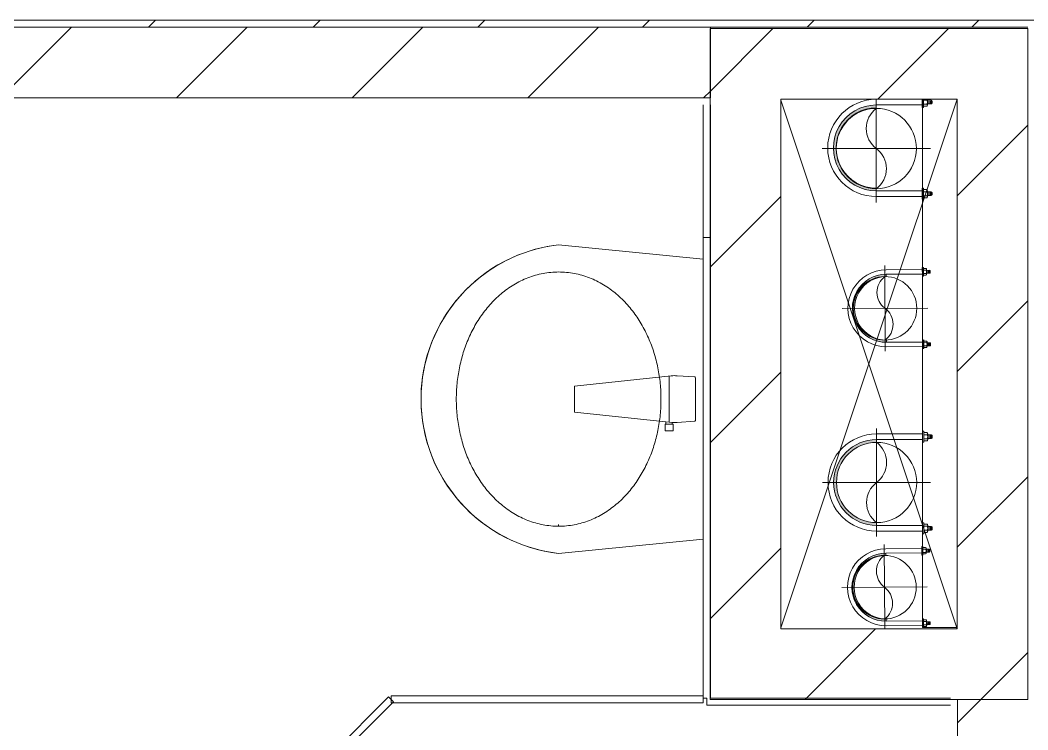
# Model space of a CAD drawing. Header units: millimetres. Extents: x 5356 to 209803, y -16346 to 109894.
# Drawn here: x 112825 to 114252, y 57642 to 58647 of the extents above; entities that cross this region are included whole.
import ezdxf

# ---------------------------------------------------------------- set-up
doc = ezdxf.new("R2010")
doc.units = ezdxf.units.MM
doc.linetypes.add('IMPORT-CENTER _3_', pattern=[10.16, 6.35, -1.27, 1.27, -1.27])
for name, color, linetype, lineweight in [('0-1', 7, 'Continuous', 5), ('0-2', 9, 'Continuous', 9), ('A-GLAZ-CURT-1', 9, 'Continuous', 9), ('A-WALL-1', 253, 'Continuous', 18), ('A-WALL-3', 113, 'Continuous', 18), ('A-WALL-PATT-1', 10, 'Continuous', 9), ('A-WALL-PATT-2', 9, 'Continuous', 9), ('A-WALL-PATT-3', 111, 'Continuous', 9), ('G-IMPT', 8, 'Continuous', 9), ('G-IMPT-2', 8, 'IMPORT-CENTER _3_', 9), ('I-WALL-1', 253, 'Continuous', 18), ('M-EQPM', 50, 'Continuous', 9), ('P-SANR-FIXT-1', 9, 'Continuous', 9), ('P-SANR-FIXT-2', 221, 'Continuous', 9)]:
    doc.layers.add(name, color=color, linetype=linetype, lineweight=lineweight)
pattern_1 = [(45, (0, 0), (-124.4508, 124.4508), [])]

# ---------------------------------------------------------------- blocks, each defined once
blk = doc.blocks.new('bonruatreo - Chậu rửa-348246-TKCS_MB ĐỊNH VỊ MỐC TỌA ĐỘ CÔNG TRÌNH')
at = {"layer": 'P-SANR-FIXT-1'}
for p, q in [((-218.6, 205), (-198.4, 0)), ((-177.8, 205), (-180.6, 205)), ((198.4, 0), (218.6, 205)), ((-198.4, 0), (198.4, 0)), ((165, 0), (-165, 0))]:
    blk.add_line(p, q, dxfattribs=at)
at = {"layer": 'P-SANR-FIXT-1', "flags": 128}
blk.add_lwpolyline([(-218.6, 205), (-217.4, 213.7), (-215.9, 222.4), (-214, 231), (-211.8, 239.5), (-209.3, 247.9), (-206.4, 256.2), (-203.2, 264.4), (-199.6, 272.5), (-195.8, 280.4), (-191.6, 288.1), (-187.1, 295.7), (-182.3, 303.1), (-177.3, 310.3), (-171.9, 317.3), (-166.3, 324.1), (-160.4, 330.6), (-154.2, 336.9), (-147.8, 342.9), (-141.2, 348.7), (-134.3, 354.2), (-127.3, 359.4), (-120, 364.4), (-112.5, 369), (-104.9, 373.4), (-97.1, 377.4), (-89.1, 381.2), (-81, 384.6), (-72.7, 387.6), (-64.4, 390.4), (-55.9, 392.8), (-47.3, 394.8), (-38.7, 396.6), (-30, 397.9), (-21.3, 399), (-12.5, 399.6), (-3.7, 400), (5.1, 399.9), (13.9, 399.6), (22.6, 398.8), (31.4, 397.8), (40.1, 396.3), (48.7, 394.5), (57.2, 392.4), (65.7, 390), (74, 387.2), (82.2, 384.1), (90.3, 380.6), (98.3, 376.8), (106.1, 372.7), (113.7, 368.3), (121.1, 363.6), (128.4, 358.7), (135.4, 353.4), (142.2, 347.8), (148.8, 342), (155.2, 335.9), (161.3, 329.6), (167.2, 323), (172.8, 316.2), (178.1, 309.2), (183.1, 302), (187.8, 294.6), (192.2, 287), (196.4, 279.2), (200.2, 271.3), (203.7, 263.2), (206.8, 255), (209.7, 246.6), (212.2, 238.2), (214.3, 229.7), (216.1, 221.1), (217.6, 212.4), (218.6, 205)], dxfattribs=at)
at = {"layer": 'P-SANR-FIXT-1'}
blk.add_arc((0, 180), 220, 6.525, 173.475, dxfattribs=at)
for points in [[(-180, 205), (-180, 212.4), (-178.6, 227.3), (-172.4, 248.8), (-162.5, 268.9), (-149.4, 287), (-133.8, 303), (-116.1, 316.6), (-96.9, 327.9), (-76.5, 336.8), (-55.2, 343.5), (-33.3, 347.9), (-11.2, 350.1), (11.1, 350.1), (33.3, 347.9), (55.2, 343.5), (76.5, 336.8), (96.9, 327.9), (116.1, 316.6), (133.8, 302.9), (149.5, 287), (162.5, 268.8), (172.4, 248.8), (178.6, 227.3), (180, 212.4), (180, 205)], [(180, 205), (180, 197.6), (178.6, 182.7), (172.4, 161.2), (162.5, 141.2), (149.5, 123), (133.8, 107.1), (116.1, 93.4), (96.9, 82.1), (76.5, 73.2), (55.2, 66.5), (33.3, 62.1), (11.1, 59.9), (-11.2, 59.9), (-33.3, 62.1), (-55.2, 66.5), (-76.5, 73.2), (-96.9, 82.1), (-116.1, 93.4), (-133.8, 107), (-149.4, 123), (-162.5, 141.1), (-172.4, 161.2), (-178.6, 182.7), (-180, 197.6), (-180, 205)]]:
    blk.add_open_spline(points, degree=3, dxfattribs=at)
at = {"layer": 'P-SANR-FIXT-2'}
for p, q in [((-18.5, 182.5), (-32.2, 52.9)), ((18.5, 182.5), (-18.5, 182.5)), ((33, 45.4), (18.5, 182.5)), ((-35.6, 54.2), (-44.7, 54.2)), ((-44.7, 54.2), (-44.7, 42.8)), ((-44.7, 42.8), (-35.6, 42.8)), ((-35.6, 52.9), (-35.6, 54.2)), ((-32.2, 52.9), (-35.6, 52.9)), ((-35.6, 44.2), (-35.6, 52.9)), ((-35.6, 42.8), (-35.6, 44.2)), ((-35.6, 44.2), (-33.1, 44.2)), ((-32.2, 52.9), (-33.1, 44.2)), ((32.7, 48.5), (-32.7, 48.5)), ((-33, 37.3), (-31.4, 12.2)), ((31.4, 12.2), (33, 37.3)), ((-30.2, 11), (30.2, 11))]:
    blk.add_line(p, q, dxfattribs=at)
for centre, radius, start, end in [((5.5, 41.4), 38.7, 175.8543, 186.034), ((-5.5, 41.4), 38.7, 353.966, 6.034), ((-30.1, 12.3), 1.3, 183.5997, 268.7722), ((30.1, 12.3), 1.3, 271.2278, 356.4003)]:
    blk.add_arc(centre, radius, start, end, dxfattribs=at)
blk = doc.blocks.new('System Panel - Glazed-579637-TKCS_MB ĐỊNH VỊ MỐC TỌA ĐỘ CÔNG TRÌNH')
at = {"layer": 'A-GLAZ-CURT-1'}
for p, q in [((352.2, 5), (-352.2, 5)), ((-352.2, 5), (-352.2, -5)), ((352.2, -5), (352.2, 5)), ((-352.2, -5), (352.2, -5))]:
    blk.add_line(p, q, dxfattribs=at)
blk = doc.blocks.new('System Panel - Glazed-919683-TKCS_MB ĐỊNH VỊ MỐC TỌA ĐỘ CÔNG TRÌNH')
at = {"layer": 'A-GLAZ-CURT-1'}
for p, q in [((221.2, 5), (-221.2, 5)), ((-221.2, 5), (-221.2, -5)), ((221.2, -5), (221.2, 5)), ((-221.2, -5), (221.2, -5))]:
    blk.add_line(p, q, dxfattribs=at)
blk = doc.blocks.new('NCV_TKTC_TANG 1_rvt-1-TKCS_MB ĐỊNH VỊ MỐC TỌA ĐỘ CÔNG TRÌNH')
at = {"layer": 'A-WALL-PATT-1'}
h = blk.add_hatch(dxfattribs=at)
h.set_pattern_fill('FP_2', color=256, style=0, pattern_type=2)
h.set_pattern_definition(pattern_1)
h.paths.add_polyline_path([(113387.6, 58536.9), (113802.6, 58536.9), (113802.6, 58636.9), (111852.6, 58636.9), (111852.6, 58536.9), (113085, 58536.9)])
h = blk.add_hatch(dxfattribs=at)
h.set_pattern_fill('FP_4', color=256, style=0, pattern_type=2)
h.set_pattern_definition([(0, (0, 0), (894.08, 223.52), [73.762, -596.798, 73.762, -596.798, -3576.32]), (0, (0, 0), (894.08, 223.52), [-1341.12, 73.762, -1267.358, 73.762, -596.798, -1564.64]), (0, (0, 0), (894.08, 223.52), [-3352.8, 73.762, -373.278, 73.762, -1043.838]), (120, (335.28, 111.76), (-640.614, 662.536), [73.762, -596.798, 73.762, -4173.118]), (120, (335.28, 111.76), (-640.614, 662.536), [-744.322, -596.798, 73.762, -1267.358, -2235.2]), (120, (335.28, 111.76), (-640.614, 662.536), [-2682.24, 73.762, -596.798, 73.762, -1490.878]), (120, (335.28, 111.76), (-640.614, 662.536), [-3426.562, -373.278, 73.762, -1043.838]), (240, (447.04, 558.8), (-253.466, -886.056), [73.762, -596.798, 73.762, -4173.118]), (240, (447.04, 558.8), (-253.466, -886.056), [-744.322, -596.798, 73.762, -1267.358, -2235.2]), (240, (447.04, 558.8), (-253.466, -886.056), [-2682.24, 73.762, -596.798, 73.762, -1490.878]), (240, (447.04, 558.8), (-253.466, -886.056), [-3426.562, -373.278, 73.762, -1043.838])])
h.paths.add_polyline_path([(113792.6, 57686.9), (113802.6, 57686.9), (113802.6, 58526.9), (113792.6, 58526.9), (113792.6, 57891.7)])
h = blk.add_hatch(dxfattribs=at)
h.set_pattern_fill('FP_2', color=256, style=0, pattern_type=2)
h.set_pattern_definition(pattern_1)
h.paths.add_polyline_path([(114152.6, 56836.9), (114252.6, 56836.9), (114252.6, 57684.9), (114152.6, 57684.9), (114152.6, 57130)])
at = {"layer": 'A-WALL-PATT-2'}
h = blk.add_hatch(dxfattribs=at)
h.set_pattern_fill('FP_3', color=256, style=0, pattern_type=2)
h.set_pattern_definition([(45, (0, 0), (-116.67262, 116.67262), [])])
h.paths.add_polyline_path([(116252.6, 58636.9), (116252.6, 58646.9), (116152.6, 58646.9), (116152.6, 58636.9)])
h.paths.add_polyline_path([(114252.6, 58636.9), (115352.6, 58636.9), (115352.6, 58646.9), (111852.6, 58646.9), (111852.6, 58636.9), (111874.6, 58636.9)])
at = {"layer": 'A-WALL-1'}
for p, q in [((113802.6, 58636.9), (111852.6, 58636.9)), ((113802.6, 58536.9), (113802.6, 58636.9)), ((111852.6, 58536.9), (113802.6, 58536.9)), ((114152.6, 57684.9), (114152.6, 56836.9)), ((114252.6, 57684.9), (114152.6, 57684.9))]:
    blk.add_line(p, q, dxfattribs=at)
at = {"layer": 'I-WALL-1'}
for p, q in [((115352.6, 58646.9), (111862.6, 58646.9)), ((111852.6, 58636.9), (114252.6, 58636.9)), ((113792.6, 58526.9), (113792.6, 58308.7)), ((113802.6, 57686.9), (113802.6, 58526.9)), ((113792.6, 57911.9), (113792.6, 57686.9)), ((113792.6, 57686.9), (113797.6, 57686.9)), ((113797.6, 57686.9), (113797.6, 57676.9)), ((114142.6, 57686.9), (113802.6, 57686.9)), ((113797.6, 57676.9), (114142.6, 57676.9))]:
    blk.add_line(p, q, dxfattribs=at)
at = {"layer": 'A-GLAZ-CURT-1', "rotation": 44.99999999999893}
blk.add_blockref('System Panel - Glazed-579637-TKCS_MB ĐỊNH VỊ MỐC TỌA ĐỘ CÔNG TRÌNH', (113101.2, 57436.3), dxfattribs=at)
at = {"layer": 'A-GLAZ-CURT-1'}
blk.add_blockref('System Panel - Glazed-919683-TKCS_MB ĐỊNH VỊ MỐC TỌA ĐỘ CÔNG TRÌNH', (113571.4, 57685.3), dxfattribs=at)
at = {"layer": 'P-SANR-FIXT-1', "rotation": 89.99999999999957}
blk.add_blockref('bonruatreo - Chậu rửa-348246-TKCS_MB ĐỊNH VỊ MỐC TỌA ĐỘ CÔNG TRÌNH', (113792.6, 58110.3), dxfattribs=at)
blk = doc.blocks.new('TKTC_XREF_251221_MB TANG 1 - TKTC_XREF_260130_MB TANG 1_dwg_CUM U_DN100-4202115-TKCS_MB ĐỊNH VỊ MỐC TỌA ĐỘ CÔNG TRÌNH')
at = {"layer": 'G-IMPT'}
blk.add_hatch(color=256, dxfattribs=at).paths.add_polyline_path([(0, -61), (0, -57), (14.8, -55.1), (28.5, -49.4), (40.3, -40.3), (49.4, -28.5), (55.1, -14.8), (57, 0), (55.1, 14.8), (49.4, 28.5), (40.3, 40.3), (28.5, 49.4), (14.8, 55.1), (0, 57), (0, 61), (15.8, 58.9), (35.6, 48.9), (43.1, 43.1), (52.8, 30.5), (58.9, 15.8), (61, 0), (58.9, -15.8), (52.8, -30.5), (43.1, -43.1), (30.5, -52.8), (15.8, -58.9)])
for p, q in [((-79.1, 66.6), (-79.1, 63.4)), ((-76.6, 66.6), (-76.6, 63.4)), ((-74.6, 66.6), (-74.6, 63.4)), ((-72.7, 69.3), (-72.7, 60.7)), ((-66.9, 67.9), (-71.7, 67.9)), ((-66.9, 62.1), (-71.7, 62.1)), ((-65, 69), (0, 69)), ((-79.1, -63.4), (-79.1, -66.6)), ((-76.6, -63.4), (-76.6, -66.6)), ((-74.6, -63.4), (-74.6, -66.6)), ((-72.7, -60.7), (-72.7, -69.3)), ((-66.9, -62.1), (-71.7, -62.1)), ((-66.9, -67.9), (-71.7, -67.9)), ((-65, -69), (0, -69))]:
    blk.add_line(p, q, dxfattribs=at)
at = {"layer": 'G-IMPT', "flags": 128}
for points in [[(-66.9, 70.8), (-66.9, 72.7), (-65, 72.7), (-65, 57.3), (-66.9, 57.3), (-66.9, 59.2)], [(-72.7, 67.6), (-78.1, 67.6), (-78.1, 62.4), (-72.7, 62.4)], [(-71.7, 59.2), (-66.9, 59.2), (-66.9, 70.8), (-71.7, 70.8)], [(-65, 61), (0, 61), (0, 57)], [(-72.7, -62.4), (-78.1, -62.4), (-78.1, -67.6), (-72.7, -67.6)], [(-71.7, -70.8), (-66.9, -70.8), (-66.9, -59.2), (-71.7, -59.2)], [(-66.9, -59.2), (-66.9, -57.3), (-65, -57.3), (-65, -72.7), (-66.9, -72.7), (-66.9, -70.8)], [(-65, -61), (0, -61), (0, -57)]]:
    blk.add_lwpolyline(points, dxfattribs=at)
at = {"layer": 'G-IMPT'}
for centre, radius, start, end in [((-78.1, 66.6), 0.96, 90, 180), ((-78.1, 63.4), 0.96, 180, 270), ((-71.1, 69.3), 1.56, 112.6199, 247.3801), ((-67.9, 65), 4.8, 143.1301, 216.8699), ((-71.1, 60.7), 1.56, 112.6199, 247.3801), ((0, 0), 69, 270, 90), ((0, 0), 61, 270, 90), ((0, 0), 57, 270, 90), ((-78.1, -63.4), 0.96, 90, 180), ((-78.1, -66.6), 0.96, 180, 270), ((-71.1, -60.7), 1.56, 112.6199, 247.3801), ((-67.9, -65), 4.8, 143.1301, 216.8699), ((-71.1, -69.3), 1.56, 112.6199, 247.3801)]:
    blk.add_arc(centre, radius, start, end, dxfattribs=at)
blk = doc.blocks.new('TKTC_XREF_251221_MB TANG 1 - TKTC_XREF_260130_MB TANG 1_dwg_$cc-V318-TKCS_MB ĐỊNH VỊ MỐC TỌA ĐỘ CÔNG TRÌNH')
at = {"layer": 'G-IMPT'}
blk.add_circle((0, 0), 0.5, dxfattribs=at)
for centre, radius, start, end in [((0, 0), 0.5, 90, 270), ((0.188, 0.25), 0.313, 126.8699, 233.1301), ((-0.188, -0.25), 0.313, 306.8699, 53.1301)]:
    blk.add_arc(centre, radius, start, end, dxfattribs=at)
at = {"layer": 'G-IMPT-2'}
for p, q in [((0, -0.656), (0, 0.673)), ((-0.673, 0), (0.673, 0))]:
    blk.add_line(p, q, dxfattribs=at)
blk = doc.blocks.new('TKTC_XREF_251221_MB TANG 1 - TKTC_XREF_260130_MB TANG 1_dwg_$cc-4202122-TKCS_MB ĐỊNH VỊ MỐC TỌA ĐỘ CÔNG TRÌNH')
at = {"layer": 'G-IMPT'}
blk.add_circle((0, 0), 0.5, dxfattribs=at)
for centre, radius, start, end in [((0, 0), 0.5, 90, 270), ((0.188, 0.25), 0.313, 126.8699, 233.1301), ((-0.188, -0.25), 0.313, 306.8699, 53.1301)]:
    blk.add_arc(centre, radius, start, end, dxfattribs=at)
at = {"layer": 'G-IMPT-2'}
for p, q in [((0, -0.673), (0, 0.673)), ((-0.673, 0), (0.673, 0))]:
    blk.add_line(p, q, dxfattribs=at)
blk = doc.blocks.new('TKTC_XREF_251221_MB TANG 1 - TKTC_XREF_260130_MB TANG 1_dwg_CUM U_DN100-4202112-TKCS_MB ĐỊNH VỊ MỐC TỌA ĐỘ CÔNG TRÌNH')
at = {"layer": 'G-IMPT'}
blk.add_hatch(color=256, dxfattribs=at).paths.add_polyline_path([(0, 61), (0, 57), (14.8, 55.1), (28.5, 49.4), (40.3, 40.3), (49.4, 28.5), (55.1, 14.8), (57, 0), (55.1, -14.8), (49.4, -28.5), (40.3, -40.3), (28.5, -49.4), (14.8, -55.1), (0, -57), (0, -61), (15.8, -58.9), (30.5, -52.8), (43.1, -43.1), (52.8, -30.5), (58.9, -15.8), (61, 0), (58.9, 15.8), (52.8, 30.5), (43.1, 43.1), (30.5, 52.8), (15.8, 58.9)])
for p, q in [((-79.1, 66.6), (-79.1, 63.4)), ((-76.6, 66.6), (-76.6, 63.4)), ((-74.6, 66.6), (-74.6, 63.4)), ((-72.7, 69.3), (-72.7, 60.7)), ((-66.9, 67.9), (-71.7, 67.9)), ((-66.9, 62.1), (-71.7, 62.1)), ((-65, 69), (0, 69)), ((-79.1, -63.4), (-79.1, -66.6)), ((-76.6, -63.4), (-76.6, -66.6)), ((-74.6, -63.4), (-74.6, -66.6)), ((-72.7, -60.7), (-72.7, -69.3)), ((-66.9, -62.1), (-71.7, -62.1)), ((-66.9, -67.9), (-71.7, -67.9)), ((-65, -69), (0, -69))]:
    blk.add_line(p, q, dxfattribs=at)
at = {"layer": 'G-IMPT', "flags": 128}
for points in [[(-66.9, 70.8), (-66.9, 72.7), (-65, 72.7), (-65, 57.3), (-66.9, 57.3), (-66.9, 59.2)], [(-72.7, 67.6), (-78.1, 67.6), (-78.1, 62.4), (-72.7, 62.4)], [(-71.7, 59.2), (-66.9, 59.2), (-66.9, 70.8), (-71.7, 70.8)], [(-65, 61), (0, 61), (0, 57)], [(-65, -61), (0, -61), (0, -57)], [(-72.7, -62.4), (-78.1, -62.4), (-78.1, -67.6), (-72.7, -67.6)], [(-71.7, -70.8), (-66.9, -70.8), (-66.9, -59.2), (-71.7, -59.2)], [(-66.9, -59.2), (-66.9, -57.3), (-65, -57.3), (-65, -72.7), (-66.9, -72.7), (-66.9, -70.8)]]:
    blk.add_lwpolyline(points, dxfattribs=at)
at = {"layer": 'G-IMPT'}
for centre, radius, start, end in [((-78.1, 66.6), 0.96, 90, 180), ((-78.1, 63.4), 0.96, 180, 270), ((-71.1, 69.3), 1.56, 112.6199, 247.3801), ((-67.9, 65), 4.8, 143.1301, 216.8699), ((-71.1, 60.7), 1.56, 112.6199, 247.3801), ((0, 0), 69, 270, 90), ((0, 0), 61, 270, 90), ((0, 0), 57, 270, 90), ((-78.1, -63.4), 0.96, 90, 180), ((-78.1, -66.6), 0.96, 180, 270), ((-71.1, -60.7), 1.56, 112.6199, 247.3801), ((-67.9, -65), 4.8, 143.1301, 216.8699), ((-71.1, -69.3), 1.56, 112.6199, 247.3801)]:
    blk.add_arc(centre, radius, start, end, dxfattribs=at)
blk = doc.blocks.new('TKTC_XREF_251221_MB TANG 1 - TKTC_XREF_260130_MB TANG 1_dwg_CUM U_DN100-V319-TKCS_MB ĐỊNH VỊ MỐC TỌA ĐỘ CÔNG TRÌNH')
at = {"layer": 'G-IMPT'}
blk.add_hatch(color=256, dxfattribs=at).paths.add_polyline_path([(0, 61), (0, 57), (14.8, 55.1), (28.5, 49.4), (40.3, 40.3), (49.4, 28.5), (55.1, 14.8), (57, 0), (55.1, -14.8), (49.4, -28.5), (40.3, -40.3), (28.5, -49.4), (14.8, -55.1), (0, -57), (0, -61), (15.8, -58.9), (30.5, -52.8), (43.1, -43.1), (52.8, -30.5), (58.9, -15.8), (61, 0), (58.9, 15.8), (52.8, 30.5), (43.1, 43.1), (30.5, 52.8), (15.8, 58.9)])
for p, q in [((-79.1, 66.6), (-79.1, 63.4)), ((-76.6, 66.6), (-76.6, 63.4)), ((-74.6, 66.6), (-74.6, 63.4)), ((-72.7, 69.3), (-72.7, 60.7)), ((-66.9, 67.9), (-71.7, 67.9)), ((-66.9, 62.1), (-71.7, 62.1)), ((-65, 69), (0, 69)), ((-79.1, -63.4), (-79.1, -66.6)), ((-76.6, -63.4), (-76.6, -66.6)), ((-74.6, -63.4), (-74.6, -66.6)), ((-72.7, -60.7), (-72.7, -69)), ((-66.9, -62.1), (-71.7, -62.1)), ((-66.9, -67.9), (-71.7, -67.9))]:
    blk.add_line(p, q, dxfattribs=at)
at = {"layer": 'G-IMPT', "flags": 128}
for points in [[(-66.9, 70.8), (-66.9, 72.7), (-65, 72.7), (-65, 57.3), (-66.9, 57.3), (-66.9, 59.2)], [(-72.7, 67.6), (-78.1, 67.6), (-78.1, 62.4), (-72.7, 62.4)], [(-71.7, 59.2), (-66.9, 59.2), (-66.9, 70.8), (-71.7, 70.8)], [(-65, 61), (0, 61), (0, 57)], [(-65, -61), (0, -61), (0, -57)], [(-72.7, -62.4), (-78.1, -62.4), (-78.1, -67.6), (-72.7, -67.6)], [(-66.9, -69), (-66.9, -59.2), (-71.7, -59.2)], [(-66.9, -59.2), (-66.9, -57.3), (-65, -57.3), (-65, -69)]]:
    blk.add_lwpolyline(points, dxfattribs=at)
at = {"layer": 'G-IMPT'}
for centre, radius, start, end in [((-78.1, 66.6), 0.96, 90, 180), ((-78.1, 63.4), 0.96, 180, 270), ((-71.1, 69.3), 1.56, 112.6199, 247.3801), ((-67.9, 65), 4.8, 143.1301, 216.8699), ((-71.1, 60.7), 1.56, 112.6199, 247.3801), ((0, 0), 69, 270.0746, 90), ((0, 0), 61, 270, 90), ((0, 0), 57, 270, 90), ((-78.1, -63.4), 0.96, 90, 180), ((-78.1, -66.6), 0.96, 180, 270), ((-71.1, -60.7), 1.56, 112.6199, 247.3801), ((-67.9, -65), 4.8, 143.1301, 216.8699)]:
    blk.add_arc(centre, radius, start, end, dxfattribs=at)
blk = doc.blocks.new('TKTC_XREF_251221_MB TANG 1 - TKTC_XREF_260130_MB TANG 1_dwg_$cc-V320-TKCS_MB ĐỊNH VỊ MỐC TỌA ĐỘ CÔNG TRÌNH')
at = {"layer": 'G-IMPT'}
blk.add_circle((0, 0), 0.5, dxfattribs=at)
for centre, radius, start, end in [((0, 0), 0.5, 90, 270), ((0.188, 0.25), 0.313, 126.8699, 233.1301), ((-0.188, -0.25), 0.313, 306.8699, 53.1301)]:
    blk.add_arc(centre, radius, start, end, dxfattribs=at)
at = {"layer": 'G-IMPT-2'}
for p, q in [((0, -0.673), (0, 0.613)), ((-0.673, 0), (0.673, 0))]:
    blk.add_line(p, q, dxfattribs=at)
blk = doc.blocks.new('TKTC_XREF_251221_MB TANG 1 - TKTC_XREF_260130_MB TANG 1_dwg_$cc-4202118-TKCS_MB ĐỊNH VỊ MỐC TỌA ĐỘ CÔNG TRÌNH')
at = {"layer": 'G-IMPT'}
blk.add_circle((0, 0), 0.5, dxfattribs=at)
for centre, radius, start, end in [((0, 0), 0.5, 90, 270), ((0.188, 0.25), 0.313, 126.8699, 233.1301), ((-0.188, -0.25), 0.313, 306.8699, 53.1301)]:
    blk.add_arc(centre, radius, start, end, dxfattribs=at)
at = {"layer": 'G-IMPT-2'}
for p, q in [((0, -0.673), (0, 0.673)), ((-0.673, 0), (0.673, 0))]:
    blk.add_line(p, q, dxfattribs=at)
blk = doc.blocks.new('TKTC_XREF_251221_MB TANG 1 - TKTC_XREF_260130_MB TANG 1_dwg-4202109-TKCS_MB ĐỊNH VỊ MỐC TỌA ĐỘ CÔNG TRÌNH')
at = {"layer": 'G-IMPT', "flags": 128}
blk.add_lwpolyline([(-88999.5, -343559.8), (-89048.8, -343559.8), (-89048.8, -342811.8)], dxfattribs=at)
for name, p, xscale, yscale, zscale, rotation in [('TKTC_XREF_251221_MB TANG 1 - TKTC_XREF_260130_MB TANG 1_dwg_$cc-V320-TKCS_MB ĐỊNH VỊ MỐC TỌA ĐỘ CÔNG TRÌNH', (-89114, -342881.5), 113.7150000000091, 113.7150000000091, 113.7150000000091, 359.9990086636432), ('TKTC_XREF_251221_MB TANG 1 - TKTC_XREF_260130_MB TANG 1_dwg_CUM U_DN100-V319-TKCS_MB ĐỊNH VỊ MỐC TỌA ĐỘ CÔNG TRÌNH', (-89114, -342880.6), 0.9975000000000005, 0.9975000000000005, 0.9975000000000005, 180.000991338195), ('TKTC_XREF_251221_MB TANG 1 - TKTC_XREF_260130_MB TANG 1_dwg_$cc-4202118-TKCS_MB ĐỊNH VỊ MỐC TỌA ĐỘ CÔNG TRÌNH', (-89101.7, -343107.7), 90.00000000005107, 90.00000000005107, 90.00000000005107, 0.3740267799372842), ('TKTC_XREF_251221_MB TANG 1 - TKTC_XREF_260130_MB TANG 1_dwg_CUM U_DN100-4202112-TKCS_MB ĐỊNH VỊ MỐC TỌA ĐỘ CÔNG TRÌNH', (-89113.6, -343354.4), 0.9974999999999965, 0.9974999999999965, 0.9974999999999965, 180.0009913385626), ('TKTC_XREF_251221_MB TANG 1 - TKTC_XREF_260130_MB TANG 1_dwg_$cc-V318-TKCS_MB ĐỊNH VỊ MỐC TỌA ĐỘ CÔNG TRÌNH', (-89102.4, -343502.7), 90.00000000005107, 90.00000000005107, 90.00000000005107, 0.3740267799372842)]:
    blk.add_blockref(name, p, dxfattribs=dict(xscale=xscale, yscale=yscale, zscale=zscale, rotation=rotation))
at = {"extrusion": (0, 0, -1)}
for name, p, xscale, yscale, zscale, rotation in [('TKTC_XREF_251221_MB TANG 1 - TKTC_XREF_260130_MB TANG 1_dwg_CUM U_DN100-4202115-TKCS_MB ĐỊNH VỊ MỐC TỌA ĐỘ CÔNG TRÌNH', (89099.8, -343107.7), 0.7894736842105242, 0.7894736842105242, -0.7894736842105242, 359.6259732184666), ('TKTC_XREF_251221_MB TANG 1 - TKTC_XREF_260130_MB TANG 1_dwg_$cc-4202122-TKCS_MB ĐỊNH VỊ MỐC TỌA ĐỘ CÔNG TRÌNH', (89113.6, -343354.4), 113.7150000000092, 113.7150000000092, -113.7150000000092, 179.9990086636432), ('TKTC_XREF_251221_MB TANG 1 - TKTC_XREF_260130_MB TANG 1_dwg_CUM U_DN100-4202115-TKCS_MB ĐỊNH VỊ MỐC TỌA ĐỘ CÔNG TRÌNH', (89100.4, -343502.7), 0.7894736842105242, 0.7894736842105242, -0.7894736842105242, 359.6259732184666)]:
    blk.add_blockref(name, p, dxfattribs=dict(at, xscale=xscale, yscale=yscale, zscale=zscale, rotation=rotation))
blk = doc.blocks.new('TKTC_XREF_251221_MB TANG 1 - TKTC_XREF_251221_MB TANG 1-2038492-TKCS_MB ĐỊNH VỊ MỐC TỌA ĐỘ CÔNG TRÌNH')
blk.add_blockref('TKTC_XREF_251221_MB TANG 1 - TKTC_XREF_260130_MB TANG 1_dwg-4202109-TKCS_MB ĐỊNH VỊ MỐC TỌA ĐỘ CÔNG TRÌNH', (169499.1, 384109.7))

msp = doc.modelspace()

# ---------------------------------------------------------------- hatches: boundary and pattern name
at = {"layer": 'A-WALL-PATT-3'}
h = msp.add_hatch(dxfattribs=at)
h.set_pattern_fill('FP_1', color=256, style=0, pattern_type=2)
h.set_pattern_definition(pattern_1)
h.paths.add_polyline_path([(114152.2, 58534.9), (114152.2, 58634.9), (113802.2, 58634.9), (113802.2, 58534.9), (113902.2, 58534.9)])
h = msp.add_hatch(dxfattribs=at)
h.set_pattern_fill('FP_1', color=256, style=0, pattern_type=2)
h.set_pattern_definition(pattern_1)
h.paths.add_polyline_path([(114152.2, 57684.9), (114252.2, 57684.9), (114252.2, 58634.9), (114152.2, 58634.9), (114152.2, 57784.9)])
h = msp.add_hatch(dxfattribs=at)
h.set_pattern_fill('FP_1', color=256, style=0, pattern_type=2)
h.set_pattern_definition(pattern_1)
h.paths.add_polyline_path([(113802.2, 57784.9), (113902.2, 57784.9), (113902.2, 58534.9), (113802.2, 58534.9), (113802.2, 58116.2)])
h = msp.add_hatch(dxfattribs=at)
h.set_pattern_fill('FP_1', color=256, style=0, pattern_type=2)
h.set_pattern_definition(pattern_1)
h.paths.add_polyline_path([(113802.2, 57684.9), (114152.2, 57684.9), (114152.2, 57784.9), (113802.2, 57784.9)])

# ---------------------------------------------------------------- linework, layer by layer
at = {"layer": '0-2'}
for p, q in [((114152.2, 57784.9), (113902.2, 58533.6)), ((114038.9, 58195.7), (114152.2, 58534.9)), ((114038.1, 58193), (114038.9, 58195.7)), ((113902.2, 57786.2), (114038.1, 58193))]:
    msp.add_line(p, q, dxfattribs=at)
at = {"layer": 'A-WALL-3'}
for p, q in [((114252.2, 58634.9), (113802.2, 58634.9)), ((113802.2, 58634.9), (113802.2, 57684.9)), ((114252.2, 57684.9), (114252.2, 58634.9)), ((113902.2, 58534.9), (114152.2, 58534.9)), ((113902.2, 57784.9), (113902.2, 58534.9)), ((114152.2, 58534.9), (114152.2, 57784.9)), ((114152.2, 57784.9), (113902.2, 57784.9)), ((113802.2, 57684.9), (114252.2, 57684.9))]:
    msp.add_line(p, q, dxfattribs=at)

# ---------------------------------------------------------------- block references
at = {"layer": '0-1'}
msp.add_blockref('NCV_TKTC_TANG 1_rvt-1-TKCS_MB ĐỊNH VỊ MỐC TỌA ĐỘ CÔNG TRÌNH', (0, 0), dxfattribs=at)
at = {"layer": 'M-EQPM'}
msp.add_blockref('TKTC_XREF_251221_MB TANG 1 - TKTC_XREF_251221_MB TANG 1-2038492-TKCS_MB ĐỊNH VỊ MỐC TỌA ĐỘ CÔNG TRÌNH', (33652.6, 17236.9), dxfattribs=at)

doc.saveas('drawing.dxf')
